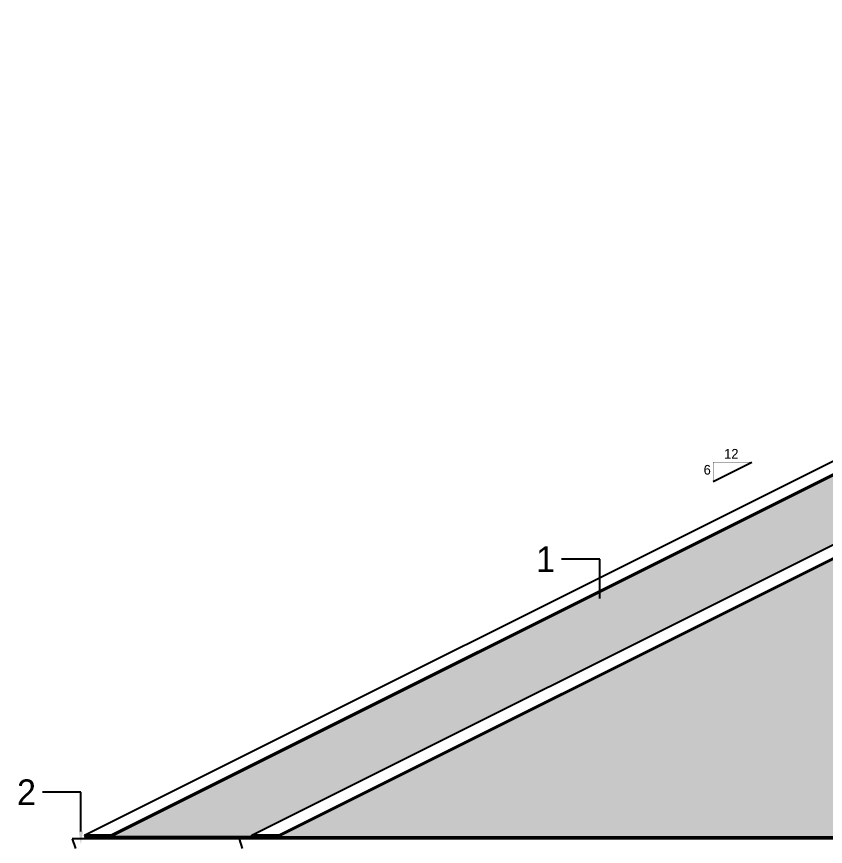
# Model space of a CAD drawing. Header units: inches. Extents: x 0 to 22102, y -19958 to 0.
# Drawn here: x 17566.5 to 17818.9, y -10162.1 to -9903.1 of the extents above; entities that cross this region are included whole.
import ezdxf
from ezdxf import colors
from ezdxf.entities.mleader import LeaderData, LeaderLine
from ezdxf.math import Vec2, Vec3

# ---------------------------------------------------------------- set-up
doc = ezdxf.new("R2010")
doc.units = ezdxf.units.IN
doc.header["$MEASUREMENT"] = 0
for name, color, linetype in [('KEY', 3, 'Continuous'), ('NOTES', 1, 'Continuous'), ('ROOF', 3, 'Continuous'), ('STAIR', 2, 'Continuous'), ('WINDOW GLASS', 4, 'Continuous')]:
    doc.layers.add(name, color=color, linetype=linetype)

msp = doc.modelspace()

# ---------------------------------------------------------------- hatches: boundary and pattern name
at = {"layer": 'STAIR'}
h = msp.add_hatch(dxfattribs=at)
h.set_pattern_fill('216', color=9, scale=30, pattern_type=2)
h.set_pattern_definition([(0, (0.9, 0), (7.5, 12), [13.2, -1.8]), (0, (0.9, 0.9), (7.5, 12), [13.2, -1.8]), (90, (14.1, 0), (-7.5, 12), [12, -12]), (90, (15.9, 0), (-7.5, 12), [12, -12])])
h.paths.add_polyline_path([(18062.5927, -9489.17411), (17994.57389, -9523.18352), (18130.35994, -9523.18352), (18130.33199, -9523.04376)])
h.paths.add_polyline_path([(17910.02557, -9556.04844), (17777.03492, -9622.54376), (17777.03492, -9622.57171), (18043.01621, -9622.57171), (18043.01621, -9622.54376)])
h.paths.add_polyline_path([(18141.81757, -9525.43534), (18141.38184, -9526.74253), (18138.38184, -9526.74253), (18138.38184, -9530.43352), (18129.83196, -9530.43352), (18129.73571, -9531.62054), (18129.14958, -9532.64998), (18128.15535, -9533.29403), (18126.97565, -9533.4517), (18125.8295, -9533.77241), (18124.85709, -9534.45864), (18124.17085, -9535.43106), (18123.85014, -9536.5772), (18123.69248, -9537.7569), (18123.04843, -9538.75114), (18122.01899, -9539.33726), (18120.83196, -9539.43352), (18120.83196, -9540.43352), (18119.83196, -9540.43352), (18119.83196, -9641.93796), (18247.32739, -9578.19025)])
h.paths.add_polyline_path([(18298.44866, -9603.75088), (18251.91133, -9580.48222), (18095.83991, -9658.51793), (18095.83991, -9658.54588), (18189.97669, -9658.54588), (18190.0326, -9658.51793), (18189.90837, -9658.02103)])
h.paths.add_polyline_path([(18303.0326, -9606.04285), (18198.08244, -9658.51793), (18198.08244, -9658.54588), (18407.98275, -9658.54588), (18407.98275, -9658.51793)])
h.paths.add_polyline_path([(17976.01109, -9995.08749), (17648.06797, -10159.05904), (17648.06797, -10159.087), (18303.9542, -10159.087), (18303.9542, -10159.05904)])
h.paths.add_polyline_path([(17932.50277, -10012.25771), (17889.49849, -10012.25771), (17595.89581, -10159.05904), (17595.89581, -10159.087), (17639.96222, -10159.087), (17640.01813, -10159.05904), (17639.8939, -10158.56214)])
h.paths.add_polyline_path([(17959.4368, -9998.79069), (17941.28587, -9989.71523), (17902.68551, -10009.01541), (17938.98737, -10009.01541)])
h.paths.add_polyline_path([(18077.16269, -9993.74233), (17982.48864, -9993.74233), (18312.12827, -10158.56214), (18312.00405, -10159.05904), (18312.05995, -10159.087), (18407.79613, -10159.087), (18407.79613, -10159.05904)])
h.paths.add_polyline_path([(19072.01302, -9493.20473), (18963.1809, -9493.20473), (18632.5545, -9658.51793), (18632.5545, -9658.54588), (18742.44875, -9658.54588), (18742.50465, -9658.51793), (18742.38043, -9658.02103)])
h.paths.add_polyline_path([(19078.50465, -9494.54285), (18750.5545, -9658.51793), (18750.5545, -9658.54588), (19406.45481, -9658.54588), (19406.45481, -9658.51793)])
h.paths.add_polyline_path([(19338.58266, -9489.17411), (19270.84336, -9523.04376), (19270.84336, -9523.07171), (19406.32196, -9523.07171), (19406.32196, -9523.04376)])
h.paths.add_polyline_path([(19342.63998, -9554.7068), (19208.00042, -9554.7068), (19343.73025, -9622.57171), (19478.3139, -9622.57171), (19478.3139, -9622.54376)])
h.paths.add_polyline_path([(19745.23693, -9579.14058), (19400.67541, -9579.14058), (19486.48797, -9622.04686), (19486.36375, -9622.54376), (19486.41965, -9622.57171), (19486.36375, -9622.68352), (19486.36375, -9623.24253), (19490.36375, -9623.24253), (19489.36375, -9626.24253), (19486.36375, -9626.24253), (19486.36375, -9629.93352), (19462.36375, -9629.93352), (19462.36375, -9636.80852), (19466.36375, -9636.80852), (19466.36375, -9638.80852), (19465.36375, -9638.80852), (19465.36375, -9644.80852), (19463.86375, -9644.80852), (19463.86375, -9648.80852), (19462.36375, -9648.80852), (19462.36375, -9654.80852), (19464.41373, -9654.80852), (19464.41373, -9658.54588), (19903.99164, -9658.54588), (19903.99164, -9658.51793)])
h.paths.add_polyline_path([(19415.3415, -10013.59935), (19283.17681, -10079.68169), (18785.63998, -10079.68169), (18734.51871, -10105.24233), (18710.51871, -10105.24233), (18602.88528, -10159.05904), (18602.88528, -10159.087), (19706.26089, -10159.087), (19706.26089, -10159.05904)])
h.paths.add_polyline_path([(19192.29425, -9989.71523), (19124.55495, -10023.58488), (19124.55495, -10023.61283), (19260.03355, -10023.61283), (19260.03355, -10023.58488)])
h.paths.add_polyline_path([(19322.87649, -10055.24791), (19244.08339, -10055.24791), (19244.08339, -10076.43939), (19280.49352, -10076.43939)], flags=17)
h.paths.add_polyline_path([(19567.69601, -9993.74585), (19455.0485, -9993.74585), (19419.92544, -10011.30738), (19714.43496, -10158.56214), (19714.31074, -10159.05904), (19714.36664, -10159.087), (19898.32241, -10159.087), (19898.32241, -10159.05904)])

# ---------------------------------------------------------------- linework, layer by layer
at = {"layer": 'NOTES', "color": 5}
msp.add_line((17783.86079, -10048.14301), (17795.86079, -10042.14301), dxfattribs=at)
at = {"layer": 'NOTES', "color": 5, "const_width": 0.125}
msp.add_lwpolyline([(17783.86079, -10048.14301), (17783.86079, -10042.14301), (17795.86079, -10042.14301)], dxfattribs=at)
at = {"layer": 'ROOF', "transparency": 33554687}
for p, q in [((17639.8939, -10158.56214), (17975.93655, -9990.54081)), ((17976.01109, -9995.08749), (17648.06797, -10159.05904)), ((17648.16735, -10158.56214), (17976.01109, -9994.64027)), ((17587.72174, -10158.56214), (17886.74067, -10009.05268)), ((17889.49849, -10012.25771), (17595.89581, -10159.05904)), ((17889.49849, -10011.81049), (17595.9952, -10158.56214)), ((17595.9952, -10158.56214), (17587.72174, -10158.56214)), ((17587.72174, -10158.56214), (17587.84597, -10159.05904)), ((17587.79007, -10159.087), (17587.84597, -10159.05904)), ((17640.01813, -10159.087), (17587.79007, -10159.087)), ((17587.84597, -10159.1988), (17587.79007, -10159.087)), ((17587.84597, -10159.1988), (17639.98319, -10159.1988)), ((17587.84597, -10159.1988), (17587.84597, -10159.75782)), ((17595.89581, -10159.05904), (17595.9952, -10158.56214)), ((17595.89581, -10159.05904), (17595.89581, -10159.087)), ((17640.01813, -10159.05904), (17639.8939, -10158.56214)), ((17648.16735, -10158.56214), (17639.8939, -10158.56214)), ((17639.99017, -10159.07302), (17639.96222, -10159.087)), ((17639.96222, -10159.087), (17640.01813, -10159.1988)), ((18415.84597, -10159.1988), (17640.01813, -10159.1988)), ((17640.01813, -10159.75782), (17640.01813, -10159.1988)), ((17640.02511, -10159.087), (18312.05995, -10159.087)), ((17648.06797, -10159.05904), (17648.16735, -10158.56214)), ((17648.06797, -10159.05904), (17648.06797, -10159.087))]:
    msp.add_line(p, q, dxfattribs=at)
at = {"layer": 'WINDOW GLASS', "linetype": 'ByBlock'}
for p, q in [((18419.84597, -10159.75782), (17583.84597, -10159.75782)), ((17583.84597, -10159.75782), (17584.84597, -10162.75782)), ((17637.01813, -10162.75782), (17636.01813, -10159.75782))]:
    msp.add_line(p, q, dxfattribs=at)

# ---------------------------------------------------------------- texts
at = {"layer": 'NOTES', "insert": (17780.87707, -10038.03114), "char_height": 3, "attachment_point": 1}
msp.add_mtext_dynamic_manual_height_columns('\\pxsm1,qr;12\\P\\pq*;{\\Ftxt|c129;6}', width=10.8630921, gutter_width=1, heights=[0], dxfattribs=at)

# ---------------------------------------------------------------- leaders
at = {"layer": 'KEY'}
ml = msp.add_multileader_mtext('Standard', dxfattribs=at)
ml.set_content('1', color=256)
ml.set_leader_properties()
ml.build(insert=Vec2(0, 0))
ml.multileader.update_dxf_attribs({"has_text_frame": 1, "text_left_attachment_type": 2, "text_right_attachment_type": 2, "dogleg_length": 12})
ctx = ml.context
ctx.base_point, ctx.char_height, ctx.plane_origin = Vec3(17729.85726, -10072.44253), 8, Vec3(17748.52393, -10084.66193)
ctx.left_attachment, ctx.right_attachment, ctx.text_align_type = 2, 2, 2
notes = []
notes.append((ctx, [(0, (1, 1, 0), (17748.52393, -10072.44253), (-1, 0), 12, [(0, [(17748.52393, -10088.66193)], 0, [])])]))
ctx.mtext.insert, ctx.mtext.alignment, ctx.mtext.flow_direction = Vec3(17734.52393, -10068.44253), 3, 5
ml = msp.add_multileader_mtext('Standard', dxfattribs=at)
ml.set_content('{\\Ftxt|c129;2}', color=256)
ml.set_leader_properties()
ml.build(insert=Vec2(0, 0))
ml.multileader.update_dxf_attribs({"has_text_frame": 1, "text_left_attachment_type": 2, "text_right_attachment_type": 2, "dogleg_length": 12})
ctx = ml.context
ctx.base_point, ctx.char_height, ctx.plane_origin = Vec3(17565.20958, -10145.16989), 8, Vec3(17586.54292, -10157.38928)
ctx.left_attachment, ctx.right_attachment, ctx.text_align_type = 2, 2, 2
notes.append((ctx, [(0, (1, 1, 0), (17586.54292, -10145.16989), (-1, 0), 12, [(0, [(17586.54292, -10161.38928)], 0, [])])]))
ctx.mtext.insert, ctx.mtext.alignment, ctx.mtext.flow_direction = Vec3(17572.54292, -10141.16989), 3, 5
for ctx, leaders in notes:
    for number, flags, end, landing, length, lines in leaders:
        leader = LeaderData()
        leader.index, (leader.has_last_leader_line, leader.has_dogleg_vector, leader.attachment_direction) = number, flags
        leader.last_leader_point, leader.dogleg_vector, leader.dogleg_length = Vec3(end), Vec3(landing), length
        for number, points, colour, breaks in lines:
            line = LeaderLine()
            line.index, line.vertices, line.color, line.breaks = number, Vec3.list(points), colors.encode_raw_color(colour), breaks
            leader.lines.append(line)
        ctx.leaders.append(leader)

doc.saveas('drawing.dxf')
